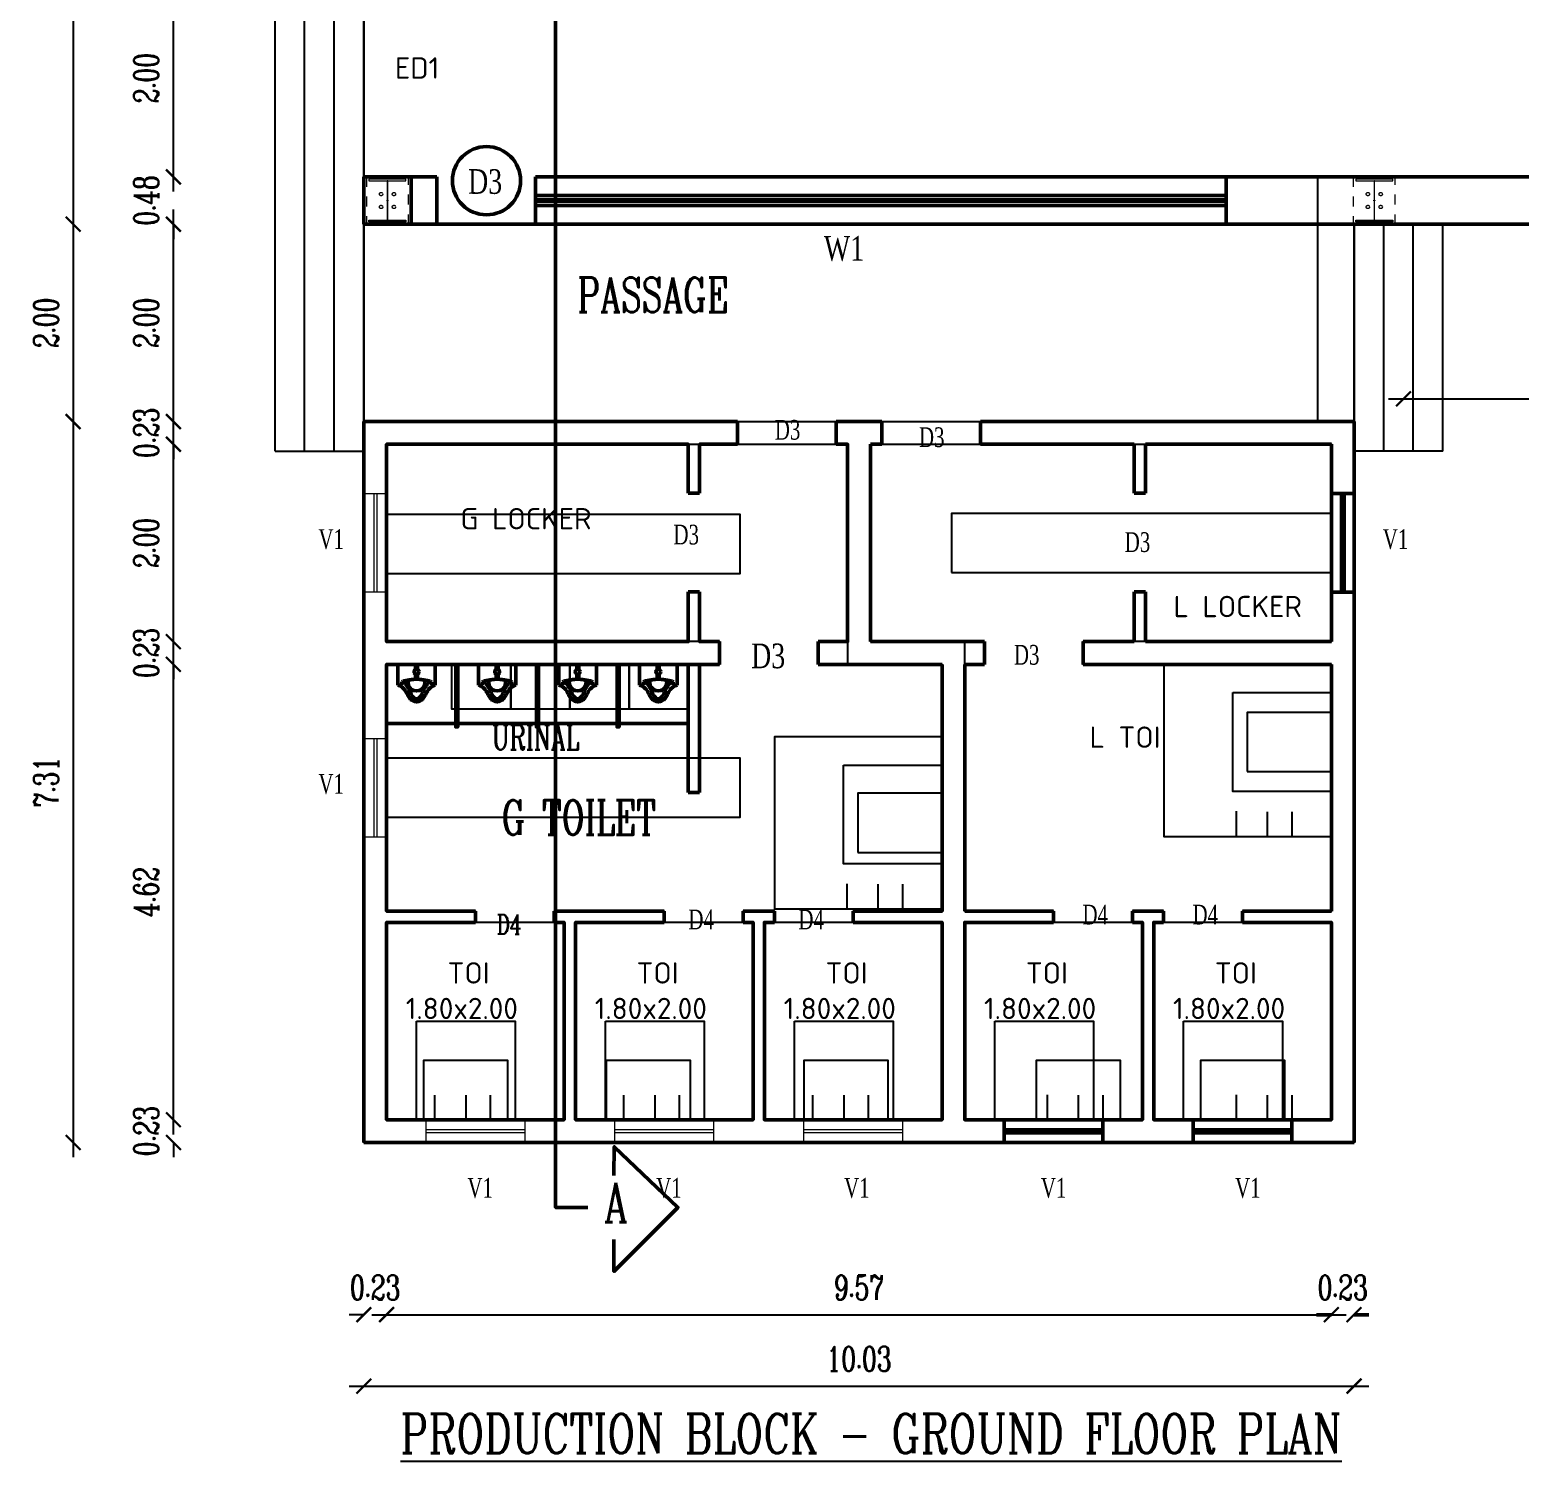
# Model space of a CAD drawing. Header units: metres. Extents: x 173383 to 173947, y -96409 to -96195.
# Drawn here: x 173880.55 to 173895.66, y -96409.16 to -96394.65 of the extents above; entities that cross this region are included whole.
import ezdxf

# ---------------------------------------------------------------- set-up
doc = ezdxf.new("R2010")
doc.units = ezdxf.units.M
doc.header["$LTSCALE"] = 3
doc.header["$MEASUREMENT"] = 0
doc.linetypes.add('ACAD_ISO10W100', pattern=[18, 12, -3, 0, -3])
doc.linetypes.add('HIDDEN', pattern=[0.375, 0.25, -0.125])
doc.layers.get('0').update_dxf_attribs({"linetype": 'CONTINUOUS', "lineweight": 50})
doc.layers.get('Defpoints').update_dxf_attribs({"linetype": 'CONTINUOUS'})
for name, color, linetype in [('2', 57, 'CONTINUOUS'), ('BLK_1_FLR_0_BLT_UP_AREA', 48, 'CONTINUOUS'), ('BLK_1_FLR_0_CARPET_AREA', 10, 'CONTINUOUS'), ('BLK_1_FLR_0_URINAL', 235, 'CONTINUOUS'), ('BLK_1_FLR_0_WATER_CLOSET', 1, 'CONTINUOUS'), ('BLK_n_FLR_i_WC_BATH', 1, 'CONTINUOUS'), ('TOILET_VENTILATION', 6, 'CONTINUOUS')]:
    doc.layers.add(name, color=color, linetype=linetype)
for name, color, linetype, lineweight in [('AU_SECTION LINES', 244, 'ACAD_ISO10W100', 25), ('BLK_1_FLR_0_WASH', 60, 'CONTINUOUS', 0), ('Cvl_Column', 7, 'CONTINUOUS', 30)]:
    doc.layers.add(name, color=color, linetype=linetype, lineweight=lineweight)
doc.styles.add('ROOMNA', font='isocpeur.ttf')
doc.styles.get("Standard").update_dxf_attribs({"font": 'romanc.shx', "width": 0.75, "height": 0.8})
doc.styles.add('style1', font='romanc.shx', dxfattribs={"width": 0.7, "height": 0.25})
doc.styles.add('styler', font='romanc.shx', dxfattribs={"width": 0.7, "height": 0.25})
doc.dimstyles.new('1', dxfattribs={"dimtxt": 0.25, "dimasz": 0.15, "dimexe": 0.15, "dimexo": 0.15, "dimgap": 0.15, "dimtad": 1, "dimzin": 3, "dimdsep": 46, "dimtxsty": 'style1', "dimblk": 'ARCHTICK', "dimcen": 0, "dimdle": 0.15, "dimse1": 1, "dimse2": 1, "dimclrd": 8, "dimclre": 13, "dimclrt": 7, "dimadec": 0, "dimazin": 0, "dimtfac": 0.65, "dimtix": 1, "dimtofl": 0, "dimtmove": 0, "dimatfit": 3, "dimfxl": 0, "dimtolj": 1, "dimtzin": 0, "dimlwd": -1, "dimlwe": -1, "dimarcsym": 0})

# ---------------------------------------------------------------- blocks, each defined once
blk = doc.blocks.new('urinal-flat-2-flat-1')
for p, q in [((0, 200), (100, 200)), ((0, 105), (0, 200)), ((100, 200), (210, 200)), ((195, 160), (180, 160)), ((210, 160), (195, 160)), ((210, 200), (210, 180)), ((210, 180), (210, 160)), ((0, 10), (0, 105)), ((0, 10), (0, -85)), ((0, -85), (0, -180)), ((195, -140), (180, -140)), ((210, -140), (195, -140)), ((210, -160), (210, -140)), ((0, -180), (100, -180)), ((100, -180), (210, -180)), ((210, -180), (210, -160))]:
    blk.add_line(p, q)
at = {"color": 9, "ltscale": 300}
for p, q in [((10, 30), (0, 30)), ((0, 20), (55, 20)), ((0, 0), (55, 0)), ((10, -10), (10, 30)), ((95, 20), (140, 20)), ((95, 0), (140, 0)), ((140, 30), (145, 30)), ((140, -10), (140, 30)), ((145, 30), (145, -10)), ((0, -10), (10, -10)), ((145, -10), (140, -10))]:
    blk.add_line(p, q, dxfattribs=at)
at = {"ltscale": 300}
for points in [[(210, 200, -0.022168), (216, 184, -0.035928), (220, 175, -0.015962), (233, 153, -0.038464), (240, 145, -0.046411), (255, 131, -0.031715), (280, 115, -0.0259), (300, 105, 0.02468), (320, 95, 0.027117), (341, 82, 0.036964), (355, 70, 0.071022), (363, 60, 0.031957), (375, 35, 0.04853), (378, 25, 0.031099), (380, 10)], [(210, -180, 0.022168), (216, -164, 0.035928), (220, -155, 0.015962), (233, -133, 0.038464), (240, -125, 0.046411), (255, -111, 0.031715), (280, -95, 0.0259), (300, -85, -0.02468), (320, -75, -0.027117), (341, -62, -0.036964), (355, -50, -0.071022), (363, -40, -0.031957), (375, -15, -0.04853), (378, -5, -0.031099), (380, 10)]]:
    blk.add_lwpolyline(points, format="xyb", dxfattribs=at)
at = {"color": 9, "ltscale": 300}
for points in [[(170, 150, -0.028114), (192, 126, -0.053656), (205, 115, -0.00764), (242, 92, -0.021456), (255, 85, -0.020394), (280, 74, 0.025325), (300, 65, 0.016526), (311, 59, 0.011962), (325, 50, 0.049323), (334, 43, 0.033116), (345, 30, 0.102356), (348, 23, 0.056761), (350, 10)], [(170, -130, 0.028114), (192, -106, 0.053656), (205, -95, 0.00764), (242, -72, 0.021456), (255, -65, 0.020394), (280, -54, -0.025325), (300, -45, -0.016526), (311, -39, -0.011962), (325, -30, -0.049323), (334, -23, -0.033116), (345, -10, -0.102356), (348, -3, -0.056761), (350, 10)]]:
    blk.add_lwpolyline(points, format="xyb", dxfattribs=at)
blk.add_circle((75, 10), 25, dxfattribs=at)
for centre, radius, start, end in [((150, 170), 28.3, 315, 335.3815), ((176, 164), 6.05, 270, 315), ((-815, 98), 969, 354.8056, 356.6834), ((-815, -78), 969, 3.3166, 5.1944), ((-373, 113), 530, 352.267, 354.8056), ((-1699, 392), 1883, 349.992, 352.267), ((125, 158), 45.9, 335.3815, 349.992), ((-373, -93), 530, 5.1944, 7.733), ((-1699, -372), 1883, 7.733, 10.008), ((125, -138), 45.9, 10.008, 24.6185), ((150, -150), 28.3, 24.6185, 45), ((176, -144), 6.05, 45, 90)]:
    blk.add_arc(centre, radius, start, end)
blk.add_arc((185, 10), 85, 251.9686, 108.0314, dxfattribs=at)
blk = doc.blocks.new('urinal-flat-1-flat-1')
for p, q in [((0, 200), (100, 200)), ((0, 105), (0, 200)), ((100, 200), (210, 200)), ((195, 160), (180, 160)), ((210, 160), (195, 160)), ((210, 200), (210, 180)), ((210, 180), (210, 160)), ((0, 10), (0, 105)), ((0, 10), (0, -85)), ((0, -85), (0, -180)), ((195, -140), (180, -140)), ((210, -140), (195, -140)), ((210, -160), (210, -140)), ((0, -180), (100, -180)), ((100, -180), (210, -180)), ((210, -180), (210, -160))]:
    blk.add_line(p, q)
at = {"color": 9, "ltscale": 300}
for p, q in [((10, 30), (0, 30)), ((0, 20), (55, 20)), ((0, 0), (55, 0)), ((10, -10), (10, 30)), ((95, 20), (140, 20)), ((95, 0), (140, 0)), ((140, 30), (145, 30)), ((140, -10), (140, 30)), ((145, 30), (145, -10)), ((0, -10), (10, -10)), ((145, -10), (140, -10))]:
    blk.add_line(p, q, dxfattribs=at)
at = {"ltscale": 300}
for points in [[(210, 200, -0.022168), (216, 184, -0.035928), (220, 175, -0.015962), (233, 153, -0.038464), (240, 145, -0.046411), (255, 131, -0.031715), (280, 115, -0.0259), (300, 105, 0.02468), (320, 95, 0.027117), (341, 82, 0.036964), (355, 70, 0.071022), (363, 60, 0.031957), (375, 35, 0.04853), (378, 25, 0.031099), (380, 10)], [(210, -180, 0.022168), (216, -164, 0.035928), (220, -155, 0.015962), (233, -133, 0.038464), (240, -125, 0.046411), (255, -111, 0.031715), (280, -95, 0.0259), (300, -85, -0.02468), (320, -75, -0.027117), (341, -62, -0.036964), (355, -50, -0.071022), (363, -40, -0.031957), (375, -15, -0.04853), (378, -5, -0.031099), (380, 10)]]:
    blk.add_lwpolyline(points, format="xyb", dxfattribs=at)
at = {"color": 9, "ltscale": 300}
for points in [[(170, 150, -0.028114), (192, 126, -0.053656), (205, 115, -0.00764), (242, 92, -0.021456), (255, 85, -0.020394), (280, 74, 0.025325), (300, 65, 0.016526), (311, 59, 0.011962), (325, 50, 0.049323), (334, 43, 0.033116), (345, 30, 0.102356), (348, 23, 0.056761), (350, 10)], [(170, -130, 0.028114), (192, -106, 0.053656), (205, -95, 0.00764), (242, -72, 0.021456), (255, -65, 0.020394), (280, -54, -0.025325), (300, -45, -0.016526), (311, -39, -0.011962), (325, -30, -0.049323), (334, -23, -0.033116), (345, -10, -0.102356), (348, -3, -0.056761), (350, 10)]]:
    blk.add_lwpolyline(points, format="xyb", dxfattribs=at)
blk.add_circle((75, 10), 25, dxfattribs=at)
for centre, radius, start, end in [((150, 170), 28.3, 315, 335.3815), ((176, 164), 6.05, 270, 315), ((-815, 98), 969, 354.8056, 356.6834), ((-815, -78), 969, 3.3166, 5.1944), ((-373, 113), 530, 352.267, 354.8056), ((-1699, 392), 1883, 349.992, 352.267), ((125, 158), 45.9, 335.3815, 349.992), ((-373, -93), 530, 5.1944, 7.733), ((-1699, -372), 1883, 7.733, 10.008), ((125, -138), 45.9, 10.008, 24.6185), ((150, -150), 28.3, 24.6185, 45), ((176, -144), 6.05, 45, 90)]:
    blk.add_arc(centre, radius, start, end)
blk.add_arc((185, 10), 85, 251.9686, 108.0314, dxfattribs=at)
blk = doc.blocks.new('A$C259777f8')
at = {"layer": 'Cvl_Column', "color": 2, "linetype": 'HIDDEN', "lineweight": 15, "ltscale": 100}
for p, q in [((-4, 0), (4, 0)), ((0, 4), (0, -4))]:
    blk.add_line(p, q, dxfattribs=at)
blk.add_lwpolyline([(-213, 240), (-213, -240), (212, -240), (212, 240), (-213, 240)], dxfattribs=at)
at = {"layer": 'Cvl_Column', "color": 2, "linetype": 'Continuous', "lineweight": 15, "ltscale": 20}
for points in [[(-188, 216), (-188, 200), (187, 200), (187, 216)], [(-3, 200), (-3, -200), (3, -200), (3, 200)], [(-188, -216), (-188, -200), (187, -200), (187, -216)]]:
    blk.add_lwpolyline(points, close=True, dxfattribs=at)
at = {"layer": 'Cvl_Column', "color": 2, "linetype": 'HIDDEN', "lineweight": 15, "ltscale": 100}
for centre, radius in [((-65, 65), 17), ((0, 0), 4), ((65, 65), 17), ((-65, -65), 17), ((65, -65), 17)]:
    blk.add_circle(centre, radius, dxfattribs=at)
blk = doc.blocks.new('_ArchTick')
at = {"color": 0, "const_width": 0.15}
blk.add_lwpolyline([(-0.5, -0.5), (0.5, 0.5)], dxfattribs=at)
blk = doc.blocks.new('*D93')
at = {"layer": '2', "color": 8, "ltscale": 5}
for p, q in [((173882.009, -96405.697), (173882.009, -96405.547)), ((173882.009, -96405.927), (173882.009, -96406.077))]:
    blk.add_line(p, q, dxfattribs=at)
at = {"layer": 'Defpoints', "color": 0, "ltscale": 5}
for p in [(173882.009, -96405.697), (173884.229, -96405.697), (173883.999, -96405.927)]:
    blk.add_point(p, dxfattribs=at)
at = {"layer": '2', "color": 8, "ltscale": 5, "xscale": 0.15, "yscale": 0.15, "zscale": 0.15}
for p, rotation in [((173882.009, -96405.697), 270), ((173882.009, -96405.927), 90)]:
    blk.add_blockref('_ArchTick', p, dxfattribs=dict(at, rotation=rotation))
at = {"layer": '2', "color": 7, "ltscale": 5, "insert": (173881.734, -96405.812), "char_height": 0.25, "attachment_point": 5, "rotation": 90, "style": 'style1'}
blk.add_mtext('\\A1;0.23', dxfattribs=at)
blk = doc.blocks.new('*D94')
at = {"layer": '2', "color": 8, "ltscale": 5}
blk.add_line((173882.009, -96405.847), (173882.009, -96400.932), dxfattribs=at)
at = {"layer": 'Defpoints', "color": 0, "ltscale": 5}
for p in [(173882.009, -96401.082), (173884.229, -96401.082), (173884.229, -96405.697)]:
    blk.add_point(p, dxfattribs=at)
at = {"layer": '2', "color": 8, "ltscale": 5, "xscale": 0.15, "yscale": 0.15, "zscale": 0.15}
for p, rotation in [((173882.009, -96401.082), 90), ((173882.009, -96405.697), 270)]:
    blk.add_blockref('_ArchTick', p, dxfattribs=dict(at, rotation=rotation))
at = {"layer": '2', "color": 7, "ltscale": 5, "insert": (173881.734, -96403.39), "char_height": 0.25, "attachment_point": 5, "rotation": 90, "style": 'style1'}
blk.add_mtext('\\A1;4.62', dxfattribs=at)
blk = doc.blocks.new('*D95')
at = {"layer": '2', "color": 8, "ltscale": 5}
for p, q in [((173882.009, -96400.852), (173882.009, -96400.702)), ((173882.009, -96401.082), (173882.009, -96401.232))]:
    blk.add_line(p, q, dxfattribs=at)
at = {"layer": 'Defpoints', "color": 0, "ltscale": 5}
for p in [(173882.009, -96400.852), (173884.229, -96400.852), (173884.229, -96401.082)]:
    blk.add_point(p, dxfattribs=at)
at = {"layer": '2', "color": 8, "ltscale": 5, "xscale": 0.15, "yscale": 0.15, "zscale": 0.15}
for p, rotation in [((173882.009, -96400.852), 270), ((173882.009, -96401.082), 90)]:
    blk.add_blockref('_ArchTick', p, dxfattribs=dict(at, rotation=rotation))
at = {"layer": '2', "color": 7, "ltscale": 5, "insert": (173881.734, -96400.967), "char_height": 0.25, "attachment_point": 5, "rotation": 90, "style": 'style1'}
blk.add_mtext('\\A1;0.23', dxfattribs=at)
blk = doc.blocks.new('*D96')
at = {"layer": '2', "color": 8, "ltscale": 5}
blk.add_line((173882.009, -96401.002), (173882.009, -96398.702), dxfattribs=at)
at = {"layer": 'Defpoints', "color": 0, "ltscale": 5}
for p in [(173882.009, -96398.852), (173884.229, -96398.852), (173884.229, -96400.852)]:
    blk.add_point(p, dxfattribs=at)
at = {"layer": '2', "color": 8, "ltscale": 5, "xscale": 0.15, "yscale": 0.15, "zscale": 0.15}
for p, rotation in [((173882.009, -96398.852), 90), ((173882.009, -96400.852), 270)]:
    blk.add_blockref('_ArchTick', p, dxfattribs=dict(at, rotation=rotation))
at = {"layer": '2', "color": 7, "ltscale": 5, "insert": (173881.734, -96399.852), "char_height": 0.25, "attachment_point": 5, "rotation": 90, "style": 'style1'}
blk.add_mtext('\\A1;2.00', dxfattribs=at)
blk = doc.blocks.new('*D97')
at = {"layer": '2', "color": 8, "ltscale": 5}
for p, q in [((173882.009, -96398.622), (173882.009, -96398.472)), ((173882.009, -96398.852), (173882.009, -96399.002))]:
    blk.add_line(p, q, dxfattribs=at)
at = {"layer": 'Defpoints', "color": 0, "ltscale": 5}
for p in [(173882.009, -96398.622), (173884.229, -96398.622), (173884.229, -96398.852)]:
    blk.add_point(p, dxfattribs=at)
at = {"layer": '2', "color": 8, "ltscale": 5, "xscale": 0.15, "yscale": 0.15, "zscale": 0.15}
for p, rotation in [((173882.009, -96398.622), 270), ((173882.009, -96398.852), 90)]:
    blk.add_blockref('_ArchTick', p, dxfattribs=dict(at, rotation=rotation))
at = {"layer": '2', "color": 7, "ltscale": 5, "insert": (173881.734, -96398.737), "char_height": 0.25, "attachment_point": 5, "rotation": 90, "style": 'style1'}
blk.add_mtext('\\A1;0.23', dxfattribs=at)
blk = doc.blocks.new('*D98')
at = {"layer": '2', "color": 8, "ltscale": 5}
blk.add_line((173882.009, -96398.772), (173882.009, -96396.472), dxfattribs=at)
at = {"layer": 'Defpoints', "color": 0, "ltscale": 5}
for p in [(173882.009, -96396.622), (173884.509, -96396.622), (173884.229, -96398.622)]:
    blk.add_point(p, dxfattribs=at)
at = {"layer": '2', "color": 8, "ltscale": 5, "xscale": 0.15, "yscale": 0.15, "zscale": 0.15}
for p, rotation in [((173882.009, -96396.622), 90), ((173882.009, -96398.622), 270)]:
    blk.add_blockref('_ArchTick', p, dxfattribs=dict(at, rotation=rotation))
at = {"layer": '2', "color": 7, "ltscale": 5, "insert": (173881.734, -96397.622), "char_height": 0.25, "attachment_point": 5, "rotation": 90, "style": 'style1'}
blk.add_mtext('\\A1;2.00', dxfattribs=at)
blk = doc.blocks.new('*D99')
at = {"layer": '2', "color": 8, "ltscale": 5}
for p, q in [((173882.009, -96396.142), (173882.009, -96395.992)), ((173882.009, -96396.622), (173882.009, -96396.772))]:
    blk.add_line(p, q, dxfattribs=at)
at = {"layer": 'Defpoints', "color": 0, "ltscale": 5}
for p in [(173882.009, -96396.142), (173884.509, -96396.142), (173884.509, -96396.622)]:
    blk.add_point(p, dxfattribs=at)
at = {"layer": '2', "color": 8, "ltscale": 5, "xscale": 0.15, "yscale": 0.15, "zscale": 0.15}
for p, rotation in [((173882.009, -96396.142), 270), ((173882.009, -96396.622), 90)]:
    blk.add_blockref('_ArchTick', p, dxfattribs=dict(at, rotation=rotation))
at = {"layer": '2', "color": 7, "ltscale": 5, "insert": (173881.734, -96396.382), "char_height": 0.25, "attachment_point": 5, "rotation": 90, "style": 'style1'}
blk.add_mtext('\\A1;0.48', dxfattribs=at)
blk = doc.blocks.new('*D100')
at = {"layer": '2', "color": 8, "ltscale": 5}
blk.add_line((173882.009, -96396.292), (173882.009, -96393.992), dxfattribs=at)
at = {"layer": 'Defpoints', "color": 0, "ltscale": 5}
for p in [(173882.009, -96394.142), (173884.509, -96394.142), (173884.509, -96396.142)]:
    blk.add_point(p, dxfattribs=at)
at = {"layer": '2', "color": 8, "ltscale": 5, "xscale": 0.15, "yscale": 0.15, "zscale": 0.15}
for p, rotation in [((173882.009, -96394.142), 90), ((173882.009, -96396.142), 270)]:
    blk.add_blockref('_ArchTick', p, dxfattribs=dict(at, rotation=rotation))
at = {"layer": '2', "color": 7, "ltscale": 5, "insert": (173881.734, -96395.142), "char_height": 0.25, "attachment_point": 5, "rotation": 90, "style": 'style1'}
blk.add_mtext('\\A1;2.00', dxfattribs=at)
blk = doc.blocks.new('*D104')
at = {"layer": '2', "color": 8, "ltscale": 5}
blk.add_line((173880.993, -96383.312), (173880.993, -96396.772), dxfattribs=at)
at = {"layer": 'Defpoints', "color": 0, "ltscale": 5}
for p in [(173883.939, -96383.462), (173880.993, -96396.622), (173884.492, -96396.622)]:
    blk.add_point(p, dxfattribs=at)
at = {"layer": '2', "color": 8, "ltscale": 5, "xscale": 0.15, "yscale": 0.15, "zscale": 0.15}
for p, rotation in [((173880.993, -96383.462), 90), ((173880.993, -96396.622), 270)]:
    blk.add_blockref('_ArchTick', p, dxfattribs=dict(at, rotation=rotation))
at = {"layer": '2', "color": 7, "ltscale": 5, "insert": (173880.718, -96390.042), "char_height": 0.25, "attachment_point": 5, "rotation": 90, "style": 'style1'}
blk.add_mtext('\\A1;13.16', dxfattribs=at)
blk = doc.blocks.new('*D105')
at = {"layer": '2', "color": 8, "ltscale": 5}
blk.add_line((173880.993, -96396.472), (173880.993, -96398.772), dxfattribs=at)
at = {"layer": 'Defpoints', "color": 0, "ltscale": 5}
for p in [(173884.492, -96396.622), (173880.993, -96398.622), (173883.999, -96398.622)]:
    blk.add_point(p, dxfattribs=at)
at = {"layer": '2', "color": 8, "ltscale": 5, "xscale": 0.15, "yscale": 0.15, "zscale": 0.15}
for p, rotation in [((173880.993, -96396.622), 90), ((173880.993, -96398.622), 270)]:
    blk.add_blockref('_ArchTick', p, dxfattribs=dict(at, rotation=rotation))
at = {"layer": '2', "color": 7, "ltscale": 5, "insert": (173880.718, -96397.622), "char_height": 0.25, "attachment_point": 5, "rotation": 90, "style": 'style1'}
blk.add_mtext('\\A1;2.00', dxfattribs=at)
blk = doc.blocks.new('*D106')
at = {"layer": '2', "color": 8, "ltscale": 5}
blk.add_line((173880.993, -96398.472), (173880.993, -96406.077), dxfattribs=at)
at = {"layer": 'Defpoints', "color": 0, "ltscale": 5}
for p in [(173883.999, -96398.622), (173880.993, -96405.927), (173883.999, -96405.927)]:
    blk.add_point(p, dxfattribs=at)
at = {"layer": '2', "color": 8, "ltscale": 5, "xscale": 0.15, "yscale": 0.15, "zscale": 0.15}
for p, rotation in [((173880.993, -96398.622), 90), ((173880.993, -96405.927), 270)]:
    blk.add_blockref('_ArchTick', p, dxfattribs=dict(at, rotation=rotation))
at = {"layer": '2', "color": 7, "ltscale": 5, "insert": (173880.718, -96402.275), "char_height": 0.25, "attachment_point": 5, "rotation": 90, "style": 'style1'}
blk.add_mtext('\\A1;7.31', dxfattribs=at)
blk = doc.blocks.new('*D107')
at = {"layer": '2', "color": 8, "ltscale": 5}
for p, q in [((173883.939, -96407.672), (173883.789, -96407.672)), ((173884.169, -96407.672), (173884.319, -96407.672))]:
    blk.add_line(p, q, dxfattribs=at)
at = {"layer": 'Defpoints', "color": 0, "ltscale": 5}
for p in [(173884.169, -96405.697), (173883.939, -96405.927), (173884.169, -96407.672)]:
    blk.add_point(p, dxfattribs=at)
at = {"layer": '2', "color": 8, "ltscale": 5, "xscale": 0.15, "yscale": 0.15, "zscale": 0.15}
blk.add_blockref('_ArchTick', (173883.939, -96407.672), dxfattribs=at)
at = {"layer": '2', "color": 8, "ltscale": 5, "xscale": 0.15, "yscale": 0.15, "zscale": 0.15, "rotation": 180}
blk.add_blockref('_ArchTick', (173884.169, -96407.672), dxfattribs=at)
at = {"layer": '2', "color": 7, "ltscale": 5, "insert": (173884.054, -96407.397), "char_height": 0.25, "attachment_point": 5, "style": 'style1'}
blk.add_mtext('\\A1;0.23', dxfattribs=at)
blk = doc.blocks.new('*D108')
at = {"layer": '2', "color": 8, "ltscale": 5}
blk.add_line((173884.019, -96407.672), (173893.894, -96407.672), dxfattribs=at)
at = {"layer": 'Defpoints', "color": 0, "ltscale": 5}
for p in [(173884.169, -96405.697), (173893.744, -96405.697), (173893.744, -96407.672)]:
    blk.add_point(p, dxfattribs=at)
at = {"layer": '2', "color": 8, "ltscale": 5, "xscale": 0.15, "yscale": 0.15, "zscale": 0.15, "rotation": 180}
blk.add_blockref('_ArchTick', (173884.169, -96407.672), dxfattribs=at)
at = {"layer": '2', "color": 8, "ltscale": 5, "xscale": 0.15, "yscale": 0.15, "zscale": 0.15}
blk.add_blockref('_ArchTick', (173893.744, -96407.672), dxfattribs=at)
at = {"layer": '2', "color": 7, "ltscale": 5, "insert": (173888.957, -96407.397), "char_height": 0.25, "attachment_point": 5, "style": 'style1'}
blk.add_mtext('\\A1;9.57', dxfattribs=at)
blk = doc.blocks.new('*D109')
at = {"color": 8, "ltscale": 400}
for p, q in [((173893.744, -96407.672), (173893.594, -96407.672)), ((173893.974, -96407.672), (173894.124, -96407.672))]:
    blk.add_line(p, q, dxfattribs=at)
at = {"layer": 'Defpoints', "color": 0, "ltscale": 400}
for p in [(173893.744, -96405.697), (173893.974, -96405.927), (173893.974, -96407.672)]:
    blk.add_point(p, dxfattribs=at)
at = {"color": 8, "ltscale": 400, "xscale": 0.15, "yscale": 0.15, "zscale": 0.15}
blk.add_blockref('_ArchTick', (173893.744, -96407.672), dxfattribs=at)
at = {"color": 8, "ltscale": 400, "xscale": 0.15, "yscale": 0.15, "zscale": 0.15, "rotation": 180}
blk.add_blockref('_ArchTick', (173893.974, -96407.672), dxfattribs=at)
at = {"color": 7, "ltscale": 400, "insert": (173893.859, -96407.397), "char_height": 0.25, "attachment_point": 5, "style": 'style1'}
blk.add_mtext('\\A1;0.23', dxfattribs=at)
blk = doc.blocks.new('*D52')
at = {"layer": '2', "color": 8, "ltscale": 5}
blk.add_line((173883.789, -96408.396), (173894.124, -96408.396), dxfattribs=at)
at = {"layer": 'Defpoints', "color": 0, "ltscale": 5}
for p in [(173883.939, -96405.927), (173893.974, -96405.927), (173893.974, -96408.396)]:
    blk.add_point(p, dxfattribs=at)
at = {"layer": '2', "color": 8, "ltscale": 5, "xscale": 0.15, "yscale": 0.15, "zscale": 0.15, "rotation": 180}
blk.add_blockref('_ArchTick', (173883.939, -96408.396), dxfattribs=at)
at = {"layer": '2', "color": 8, "ltscale": 5, "xscale": 0.15, "yscale": 0.15, "zscale": 0.15}
blk.add_blockref('_ArchTick', (173893.974, -96408.396), dxfattribs=at)
at = {"layer": '2', "color": 7, "ltscale": 5, "insert": (173888.957, -96408.121), "char_height": 0.25, "attachment_point": 5, "style": 'style1'}
blk.add_mtext('\\A1;10.03', dxfattribs=at)
blk = doc.blocks.new('*D138')
at = {"layer": '2', "color": 8, "ltscale": 5}
blk.add_line((173894.324, -96398.392), (173916.849, -96398.392), dxfattribs=at)
at = {"layer": 'Defpoints', "color": 0, "ltscale": 5}
for p in [(173916.699, -96396.622), (173916.699, -96398.392), (173894.474, -96402.275)]:
    blk.add_point(p, dxfattribs=at)
at = {"layer": '2', "color": 8, "ltscale": 5, "xscale": 0.15, "yscale": 0.15, "zscale": 0.15, "rotation": 180}
blk.add_blockref('_ArchTick', (173894.474, -96398.392), dxfattribs=at)
at = {"layer": '2', "color": 8, "ltscale": 5, "xscale": 0.15, "yscale": 0.15, "zscale": 0.15}
blk.add_blockref('_ArchTick', (173916.699, -96398.392), dxfattribs=at)
at = {"layer": '2', "color": 7, "ltscale": 5, "insert": (173905.587, -96398.117), "char_height": 0.25, "attachment_point": 5, "style": 'style1'}
blk.add_mtext('\\A1;22.23', dxfattribs=at)

msp = doc.modelspace()

# ---------------------------------------------------------------- linework, layer by layer
at = {"color": 4, "ltscale": 400}
for p, q in [((173883.939, -96396.142), (173883.939, -96396.622)), ((173884.679, -96396.142), (173883.939, -96396.142)), ((173884.419, -96396.622), (173884.419, -96396.142)), ((173884.679, -96396.142), (173884.679, -96396.622)), ((173885.679, -96396.142), (173885.679, -96396.622)), ((173916.219, -96396.142), (173885.679, -96396.142)), ((173892.679, -96396.142), (173892.679, -96396.622)), ((173883.939, -96396.622), (173884.419, -96396.622)), ((173884.419, -96396.622), (173884.679, -96396.622)), ((173885.679, -96396.622), (173916.699, -96396.622))]:
    msp.add_line(p, q, dxfattribs=at)
for p, q in [((173885.679, -96396.142), (173892.679, -96396.142)), ((173885.679, -96396.331), (173892.679, -96396.331)), ((173885.679, -96396.376), (173892.679, -96396.376)), ((173885.679, -96396.388), (173892.679, -96396.388)), ((173885.679, -96396.433), (173892.679, -96396.433)), ((173885.679, -96396.622), (173892.679, -96396.622)), ((173887.227, -96401.082), (173887.227, -96402.382)), ((173887.342, -96401.082), (173887.342, -96402.382)), ((173884.169, -96401.682), (173887.227, -96401.682)), ((173887.227, -96402.382), (173887.342, -96402.382)), ((173885.869, -96403.697), (173885.969, -96403.697)), ((173887.784, -96403.697), (173887.884, -96403.697)), ((173887.999, -96403.697), (173887.999, -96405.697))]:
    msp.add_line(p, q)
at = {"ltscale": 400}
for p, q in [((173883.999, -96396.622), (173894.034, -96396.622)), ((173883.939, -96398.622), (173883.939, -96405.927)), ((173883.939, -96398.622), (173887.727, -96398.622)), ((173883.939, -96405.927), (173883.939, -96398.622)), ((173887.727, -96398.622), (173887.727, -96398.852)), ((173888.727, -96398.622), (173889.187, -96398.622)), ((173888.727, -96398.622), (173888.727, -96398.852)), ((173888.727, -96398.622), (173889.187, -96398.622)), ((173889.187, -96398.622), (173889.187, -96398.852)), ((173889.187, -96398.622), (173889.187, -96398.852)), ((173890.187, -96398.622), (173890.187, -96398.852)), ((173890.187, -96398.852), (173890.187, -96398.622)), ((173890.187, -96398.622), (173893.974, -96398.622)), ((173893.974, -96398.622), (173893.974, -96405.927)), ((173889.072, -96398.852), (173889.187, -96398.852)), ((173889.072, -96398.852), (173889.072, -96400.852)), ((173889.187, -96398.852), (173889.072, -96398.852)), ((173891.744, -96398.852), (173890.187, -96398.852)), ((173891.744, -96399.348), (173891.744, -96398.852)), ((173893.744, -96398.852), (173891.859, -96398.852)), ((173891.859, -96398.852), (173891.859, -96399.348)), ((173893.744, -96400.852), (173893.744, -96398.852)), ((173887.227, -96399.348), (173887.342, -96399.348)), ((173891.744, -96399.348), (173891.859, -96399.348)), ((173891.859, -96399.348), (173891.744, -96399.348)), ((173893.845, -96399.352), (173893.845, -96400.352)), ((173893.875, -96399.352), (173893.875, -96400.352)), ((173887.227, -96400.348), (173887.342, -96400.348)), ((173891.744, -96400.348), (173891.859, -96400.348)), ((173891.744, -96400.852), (173891.744, -96400.348)), ((173891.744, -96400.348), (173891.859, -96400.348)), ((173891.859, -96400.348), (173891.859, -96400.852)), ((173887.542, -96400.852), (173887.542, -96401.082)), ((173888.542, -96400.852), (173888.542, -96401.082)), ((173889.072, -96400.852), (173890.229, -96400.852)), ((173890.229, -96400.852), (173890.229, -96401.082)), ((173890.229, -96400.852), (173890.229, -96401.082)), ((173891.229, -96400.852), (173891.229, -96401.082)), ((173891.229, -96401.082), (173891.229, -96400.852)), ((173891.229, -96400.852), (173891.744, -96400.852)), ((173891.859, -96400.852), (173893.744, -96400.852)), ((173884.169, -96401.082), (173884.169, -96403.582)), ((173884.169, -96401.082), (173887.227, -96401.082)), ((173887.342, -96401.082), (173887.542, -96401.082)), ((173889.799, -96401.082), (173889.799, -96403.582)), ((173890.229, -96401.082), (173890.029, -96401.082)), ((173890.029, -96401.082), (173890.029, -96403.582)), ((173893.744, -96401.082), (173891.229, -96401.082)), ((173893.744, -96403.582), (173893.744, -96401.082)), ((173884.169, -96403.582), (173885.069, -96403.582)), ((173885.069, -96403.582), (173885.069, -96403.697)), ((173885.869, -96403.582), (173885.869, -96403.697)), ((173885.869, -96403.582), (173886.984, -96403.582)), ((173886.984, -96403.582), (173886.984, -96403.697)), ((173887.784, -96403.582), (173887.784, -96403.697)), ((173887.784, -96403.582), (173888.099, -96403.582)), ((173888.099, -96403.582), (173888.099, -96403.697)), ((173888.899, -96403.582), (173888.899, -96403.697)), ((173890.029, -96403.582), (173890.929, -96403.582)), ((173890.929, -96403.582), (173890.929, -96403.697)), ((173890.929, -96403.582), (173890.929, -96403.697)), ((173891.729, -96403.582), (173892.044, -96403.582)), ((173891.729, -96403.582), (173891.729, -96403.697)), ((173891.729, -96403.697), (173891.729, -96403.582)), ((173892.044, -96403.582), (173892.044, -96403.697)), ((173892.044, -96403.582), (173892.044, -96403.697)), ((173892.844, -96403.582), (173892.844, -96403.697)), ((173892.844, -96403.697), (173892.844, -96403.582)), ((173892.844, -96403.582), (173893.744, -96403.582)), ((173891.729, -96403.697), (173891.829, -96403.697)), ((173891.829, -96403.697), (173891.729, -96403.697)), ((173891.944, -96403.697), (173892.044, -96403.697)), ((173892.044, -96403.697), (173891.944, -96403.697)), ((173893.744, -96403.697), (173892.844, -96403.697)), ((173893.744, -96405.697), (173893.744, -96403.697)), ((173890.029, -96405.697), (173891.829, -96405.697)), ((173891.944, -96405.697), (173893.744, -96405.697)), ((173891.429, -96405.798), (173890.429, -96405.798)), ((173891.429, -96405.828), (173890.429, -96405.828)), ((173893.344, -96405.798), (173892.344, -96405.798)), ((173893.344, -96405.828), (173892.344, -96405.828)), ((173883.939, -96405.927), (173893.974, -96405.927))]:
    msp.add_line(p, q, dxfattribs=at)
at = {"lineweight": 0, "ltscale": 125}
for p, q in [((173884.04, -96399.352), (173884.04, -96400.352)), ((173884.07, -96399.352), (173884.07, -96400.352)), ((173884.04, -96401.832), (173884.04, -96402.832)), ((173884.07, -96401.832), (173884.07, -96402.832)), ((173885.569, -96405.798), (173884.569, -96405.798)), ((173885.569, -96405.828), (173884.569, -96405.828)), ((173887.484, -96405.798), (173886.484, -96405.798)), ((173887.484, -96405.828), (173886.484, -96405.828)), ((173889.399, -96405.798), (173888.399, -96405.798)), ((173889.399, -96405.828), (173888.399, -96405.828))]:
    msp.add_line(p, q, dxfattribs=at)
at = {"color": 1, "ltscale": 100}
msp.add_lwpolyline([(173886.21, -96382.806), (173885.882, -96382.806), (173885.882, -96406.586), (173886.21, -96406.586)], dxfattribs=at)
for points in [[(173887.227, -96400.348), (173887.227, -96400.852), (173884.169, -96400.852), (173884.169, -96398.852), (173887.227, -96398.852), (173887.227, -96399.348)], [(173887.342, -96399.348), (173887.342, -96398.852), (173887.727, -96398.852)], [(173888.727, -96398.852), (173888.842, -96398.852), (173888.842, -96400.852), (173888.542, -96400.852)], [(173887.542, -96400.852), (173887.342, -96400.852), (173887.342, -96400.348)], [(173885.069, -96403.697), (173884.169, -96403.697), (173884.169, -96405.697), (173885.969, -96405.697), (173885.969, -96403.697), (173885.869, -96403.697)], [(173887.784, -96403.697), (173887.884, -96403.697), (173887.884, -96405.697), (173886.084, -96405.697), (173886.084, -96403.697), (173886.984, -96403.697)], [(173888.899, -96403.697), (173889.799, -96403.697), (173889.799, -96405.697), (173887.999, -96405.697), (173887.999, -96403.697), (173888.099, -96403.697)]]:
    msp.add_lwpolyline(points)
at = {"lineweight": 0, "ltscale": 125}
for points in [[(173883.939, -96400.352), (173883.939, -96399.352), (173884.169, -96399.352), (173884.169, -96400.352)], [(173883.939, -96402.832), (173883.939, -96401.832), (173884.169, -96401.832), (173884.169, -96402.832)], [(173884.569, -96405.697), (173885.569, -96405.697), (173885.569, -96405.927), (173884.569, -96405.927)], [(173886.484, -96405.697), (173887.484, -96405.697), (173887.484, -96405.927), (173886.484, -96405.927)], [(173888.399, -96405.697), (173889.399, -96405.697), (173889.399, -96405.927), (173888.399, -96405.927)]]:
    msp.add_lwpolyline(points, close=True, dxfattribs=at)
at = {"ltscale": 400}
for points in [[(173893.744, -96400.352), (173893.744, -96399.352), (173893.974, -96399.352), (173893.974, -96400.352)], [(173890.429, -96405.697), (173891.429, -96405.697), (173891.429, -96405.927), (173890.429, -96405.927)], [(173892.344, -96405.697), (173893.344, -96405.697), (173893.344, -96405.927), (173892.344, -96405.927)]]:
    msp.add_lwpolyline(points, close=True, dxfattribs=at)
for points in [[(173885.069, -96403.582), (173884.169, -96403.582), (173884.169, -96401.082), (173887.542, -96401.082)], [(173888.542, -96401.082), (173889.799, -96401.082)], [(173889.799, -96401.082), (173889.799, -96403.582), (173888.899, -96403.582)], [(173886.984, -96403.582), (173885.869, -96403.582)], [(173888.099, -96403.582), (173887.784, -96403.582)], [(173891.729, -96403.697), (173891.829, -96403.697), (173891.829, -96405.697), (173890.029, -96405.697), (173890.029, -96403.697), (173890.929, -96403.697)], [(173892.844, -96403.697), (173893.744, -96403.697), (173893.744, -96405.697), (173891.944, -96405.697), (173891.944, -96403.697), (173892.044, -96403.697)]]:
    msp.add_lwpolyline(points, dxfattribs=at)
at = {"ltscale": 3}
for points in [[(173884.871, -96401.083), (173884.871, -96401.716), (173884.891, -96401.716), (173884.891, -96401.082)], [(173885.688, -96401.083), (173885.688, -96401.716), (173885.708, -96401.716), (173885.708, -96401.082)], [(173886.505, -96401.083), (173886.505, -96401.716), (173886.525, -96401.716), (173886.525, -96401.082)]]:
    msp.add_lwpolyline(points, dxfattribs=at)
at = {"color": 1, "ltscale": 100}
msp.add_lwpolyline([(173886.474, -96406.91), (173886.474, -96407.234), (173887.122, -96406.586), (173886.477, -96405.97), (173886.474, -96406.262, -76506.349461), (173886.474, -96406.262)], format="xyb", dxfattribs=at)
msp.add_circle((173885.182, -96396.181), 0.346)
at = {"layer": '2', "ltscale": 5}
for p, q in [((173883.039, -96398.922), (173883.039, -96393.842)), ((173883.339, -96398.922), (173883.339, -96393.842)), ((173883.639, -96398.922), (173883.639, -96393.842)), ((173883.939, -96398.922), (173883.939, -96394.142)), ((173893.974, -96398.922), (173893.974, -96396.622)), ((173894.274, -96398.922), (173894.274, -96396.622)), ((173894.574, -96398.922), (173894.574, -96396.622)), ((173894.874, -96398.922), (173894.874, -96396.622)), ((173883.039, -96398.922), (173883.939, -96398.922)), ((173894.874, -96398.922), (173893.974, -96398.922))]:
    msp.add_line(p, q, dxfattribs=at)
at = {"layer": 'BLK_1_FLR_0_BLT_UP_AREA', "color": 48}
msp.add_lwpolyline([(173883.939, -96383.462), (173901.819, -96383.462), (173901.819, -96381.52), (173910.219, -96381.52), (173910.219, -96383.462), (173916.699, -96383.462), (173916.699, -96396.622), (173893.974, -96396.622), (173893.974, -96405.927), (173883.939, -96405.927)], close=True, dxfattribs=at)
at = {"layer": 'BLK_1_FLR_0_CARPET_AREA', "color": 14}
msp.add_lwpolyline([(173883.939, -96394.142), (173883.939, -96396.142), (173883.939, -96398.622), (173893.605, -96398.622), (173893.605, -96396.142), (173916.219, -96396.142)], dxfattribs=at)
for points in [[(173884.169, -96398.852), (173888.842, -96398.852), (173888.842, -96401.082), (173889.799, -96401.082), (173889.799, -96403.582), (173888.899, -96403.582), (173888.899, -96403.697), (173889.799, -96403.697), (173889.799, -96405.697), (173887.999, -96405.697), (173887.999, -96403.697), (173888.099, -96403.697), (173888.099, -96403.582), (173887.784, -96403.582), (173887.784, -96403.697), (173887.884, -96403.697), (173887.884, -96405.697), (173886.084, -96405.697), (173886.084, -96403.697), (173886.984, -96403.697), (173886.984, -96403.582), (173885.869, -96403.582), (173885.869, -96403.697), (173885.969, -96403.697), (173885.969, -96405.697), (173884.169, -96405.697), (173884.169, -96403.697), (173885.069, -96403.697), (173885.069, -96403.582), (173884.169, -96403.582), (173884.169, -96401.082), (173887.542, -96401.082), (173887.542, -96400.852), (173884.169, -96400.852)], [(173889.072, -96398.852), (173893.744, -96398.852), (173893.744, -96400.852), (173891.229, -96400.852), (173891.229, -96401.082), (173893.744, -96401.082), (173893.744, -96403.582), (173892.844, -96403.582), (173892.844, -96403.697), (173893.744, -96403.697), (173893.744, -96405.697), (173891.944, -96405.697), (173891.944, -96403.697), (173892.044, -96403.697), (173892.044, -96403.582), (173891.729, -96403.582), (173891.729, -96403.697), (173891.829, -96403.697), (173891.829, -96405.697), (173890.029, -96405.697), (173890.029, -96403.697), (173890.929, -96403.697), (173890.929, -96403.582), (173890.029, -96403.582), (173890.029, -96400.852), (173889.072, -96400.852)]]:
    msp.add_lwpolyline(points, close=True, dxfattribs=at)
at = {"layer": 'BLK_1_FLR_0_URINAL', "ltscale": 400}
for points in [[(173885.427, -96401.532), (173885.427, -96401.082), (173884.827, -96401.082), (173884.827, -96401.532)], [(173886.027, -96401.532), (173886.027, -96401.082), (173885.427, -96401.082), (173885.427, -96401.532)], [(173886.627, -96401.532), (173886.627, -96401.082), (173886.027, -96401.082), (173886.027, -96401.532)], [(173887.227, -96401.532), (173887.227, -96401.082), (173886.627, -96401.082), (173886.627, -96401.532)]]:
    msp.add_lwpolyline(points, close=True, dxfattribs=at)
at = {"layer": 'BLK_1_FLR_0_WASH', "color": 60, "lineweight": -2, "ltscale": 5}
for points in [[(173892.778, -96402.571), (173892.778, -96402.82)], [(173888.833, -96403.305), (173888.833, -96403.553)], [(173890.863, -96405.444), (173890.863, -96405.692)], [(173892.778, -96405.444), (173892.778, -96405.692)], [(173884.656, -96405.449), (173884.656, -96405.697)], [(173886.571, -96405.449), (173886.571, -96405.697)], [(173888.486, -96405.449), (173888.486, -96405.697)]]:
    msp.add_lwpolyline(points, dxfattribs=at)
at = {"layer": 'BLK_1_FLR_0_WASH', "color": 56, "lineweight": -2, "ltscale": 5}
for points in [[(173893.094, -96402.576), (173893.094, -96402.825)], [(173889.149, -96403.31), (173889.149, -96403.558)], [(173884.972, -96405.449), (173884.972, -96405.697)], [(173886.887, -96405.449), (173886.887, -96405.697)], [(173888.802, -96405.449), (173888.802, -96405.697)], [(173891.179, -96405.449), (173891.179, -96405.697)], [(173893.094, -96405.449), (173893.094, -96405.697)]]:
    msp.add_lwpolyline(points, dxfattribs=at)
at = {"layer": 'BLK_1_FLR_0_WASH', "color": 55, "lineweight": -2, "ltscale": 5}
for points in [[(173893.342, -96402.576), (173893.342, -96402.825)], [(173889.397, -96403.31), (173889.397, -96403.558)], [(173885.219, -96405.449), (173885.219, -96405.697)], [(173887.134, -96405.449), (173887.134, -96405.697)], [(173889.049, -96405.449), (173889.049, -96405.697)], [(173891.427, -96405.449), (173891.427, -96405.697)], [(173893.342, -96405.449), (173893.342, -96405.697)]]:
    msp.add_lwpolyline(points, dxfattribs=at)
at = {"layer": 'BLK_1_FLR_0_WATER_CLOSET', "color": 6, "ltscale": 5}
for points in [[(173892.744, -96401.369), (173893.744, -96401.369), (173893.744, -96402.369), (173892.744, -96402.369), (173892.744, -96401.369)], [(173888.799, -96402.103), (173889.799, -96402.103), (173889.799, -96403.103), (173888.799, -96403.103), (173888.799, -96402.103)], [(173884.472, -96404.697), (173885.472, -96404.697), (173885.472, -96405.697), (173884.472, -96405.697), (173884.472, -96404.697)], [(173886.387, -96404.697), (173887.387, -96404.697), (173887.387, -96405.697), (173886.387, -96405.697), (173886.387, -96404.697)], [(173888.302, -96404.697), (173889.302, -96404.697), (173889.302, -96405.697), (173888.302, -96405.697), (173888.302, -96404.697)], [(173890.332, -96404.697), (173891.332, -96404.697), (173891.332, -96405.697), (173890.332, -96405.697), (173890.332, -96404.697)], [(173892.247, -96404.697), (173893.247, -96404.697), (173893.247, -96405.697), (173892.247, -96405.697), (173892.247, -96404.697)]]:
    msp.add_lwpolyline(points, dxfattribs=at)
at = {"layer": 'BLK_1_FLR_0_WATER_CLOSET', "color": 2}
for points in [[(173885.969, -96403.697), (173884.169, -96403.697), (173884.169, -96405.697), (173885.969, -96405.697)], [(173887.884, -96403.697), (173886.084, -96403.697), (173886.084, -96405.697), (173887.884, -96405.697)], [(173889.799, -96403.697), (173887.999, -96403.697), (173887.999, -96405.697), (173889.799, -96405.697)]]:
    msp.add_lwpolyline(points, close=True, dxfattribs=at)
at = {"layer": 'BLK_1_FLR_0_WATER_CLOSET', "color": 1}
for points in [[(173891.829, -96403.697), (173890.029, -96403.697), (173890.029, -96405.697), (173891.829, -96405.697)], [(173893.744, -96403.697), (173891.944, -96403.697), (173891.944, -96405.697), (173893.744, -96405.697)]]:
    msp.add_lwpolyline(points, close=True, dxfattribs=at)
at = {"layer": 'BLK_n_FLR_i_WC_BATH', "ltscale": 5}
for points in [[(173893.744, -96401.082), (173892.046, -96401.082), (173892.046, -96402.825), (173893.744, -96402.825)], [(173889.799, -96401.816), (173888.101, -96401.816), (173888.101, -96403.558), (173889.799, -96403.558)]]:
    msp.add_lwpolyline(points, close=True, dxfattribs=at)
at = {"layer": 'TOILET_VENTILATION', "lineweight": -2}
for points in [[(173889.894, -96400.152), (173893.744, -96400.152), (173893.744, -96399.552), (173889.894, -96399.552)], [(173884.169, -96400.163), (173887.754, -96400.163), (173887.754, -96399.563), (173884.169, -96399.563)], [(173892.889, -96402.169), (173893.744, -96402.169), (173893.744, -96401.569), (173892.889, -96401.569)], [(173884.169, -96402.632), (173887.754, -96402.632), (173887.754, -96402.032), (173884.169, -96402.032)], [(173888.944, -96402.987), (173889.799, -96402.987), (173889.799, -96402.387), (173888.944, -96402.387)], [(173884.544, -96405.697), (173885.399, -96405.697), (173885.399, -96405.097), (173884.544, -96405.097)], [(173886.395, -96405.697), (173887.25, -96405.697), (173887.25, -96405.097), (173886.395, -96405.097)], [(173888.399, -96405.697), (173889.254, -96405.697), (173889.254, -96405.097), (173888.399, -96405.097)], [(173890.752, -96405.697), (173891.607, -96405.697), (173891.607, -96405.097), (173890.752, -96405.097)], [(173892.417, -96405.697), (173893.272, -96405.697), (173893.272, -96405.097), (173892.417, -96405.097)]]:
    msp.add_lwpolyline(points, close=True, dxfattribs=at)

# ---------------------------------------------------------------- block references
at = {"linetype": 'Continuous', "lineweight": 13, "xscale": 0.0010000000474975, "yscale": 0.0010000000474975, "zscale": 0.0010000000474975}
msp.add_blockref('A$C259777f8', (173884.179, -96396.382), dxfattribs=at)
at = {"color": 4, "ltscale": 400, "xscale": 0.0010000000474975, "yscale": 0.0010000000474975, "zscale": 0.0010000000474975}
msp.add_blockref('A$C259777f8', (173894.179, -96396.382), dxfattribs=at)
at = {"xscale": 0.0010000000474975, "yscale": 0.0010000000474975, "zscale": 0.0010000000474975, "rotation": 270.0000006832453}
for name, p in [('urinal-flat-1-flat-1', (173884.463, -96401.082)), ('urinal-flat-2-flat-1', (173885.28, -96401.082)), ('urinal-flat-2-flat-1', (173886.096, -96401.082)), ('urinal-flat-2-flat-1', (173886.913, -96401.082))]:
    msp.add_blockref(name, p, dxfattribs=at)

# ---------------------------------------------------------------- texts
at = {"char_height": 0.216, "width": 4.80581, "attachment_point": 8, "style": 'ROOMNA'}
for s, insert in [('ED1', (173884.479, -96395.147)), ('G LOCKER', (173885.582, -96399.714)), (' TOI\\P1.80x2.00', (173886.847, -96404.677)), (' TOI\\P1.80x2.00', (173888.762, -96404.677))]:
    msp.add_mtext(s, dxfattribs=dict(at, insert=insert))
at = {"char_height": 0.25, "width": 3.18743, "attachment_point": 2}
for s, insert in [('{\\fTimes New Roman|b0|i0|c0|p18;D3}', (173885.168, -96396.064)), ('{\\fTimes New Roman|b0|i0|c0|p18;W1}', (173888.805, -96396.741)), ('{\\fTimes New Roman|b0|i0|c0|p18;D3}', (173888.036, -96400.871))]:
    msp.add_mtext(s, dxfattribs=dict(at, insert=insert))
at = {"ltscale": 400}
for s, insert, char_height, width, attachment_point, style in [('{\\fTimes New Roman|b0|i0|c0|p18;D3}', (173889.694, -96398.68), 0.2, 3.18743, 2, 'style1'), ('{\\fTimes New Roman|b0|i0|c0|p18;D3}', (173891.779, -96399.743), 0.2, 3.18743, 2, 'style1'), ('{\\fTimes New Roman|b0|i0|c0|p18;V1}', (173894.394, -96399.713), 0.2, 3.18743, 2, 'style1'), ('L LOCKER', (173892.795, -96400.604), 0.216, 4.80581, 8, 'ROOMNA'), ('{\\fTimes New Roman|b0|i0|c0|p18;D3}', (173890.656, -96400.885), 0.2, 3.18743, 2, 'style1'), ('L TOI', (173891.653, -96401.928), 0.216, 4.80581, 8, 'ROOMNA'), ('{\\fTimes New Roman|b0|i0|c0|p18;D4}', (173891.351, -96403.518), 0.2, 3.18743, 2, 'style1'), ('{\\fTimes New Roman|b0|i0|c0|p18;D4}', (173892.466, -96403.518), 0.2, 3.18743, 2, 'style1'), (' TOI\\P1.80x2.00', (173884.932, -96404.677), 0.216, 4.80581, 8, 'ROOMNA'), (' TOI\\P1.80x2.00', (173890.792, -96404.677), 0.216, 4.80581, 8, 'ROOMNA'), (' TOI\\P1.80x2.00', (173892.707, -96404.677), 0.216, 4.80581, 8, 'ROOMNA')]:
    msp.add_mtext(s, dxfattribs=dict(at, insert=insert, char_height=char_height, width=width, attachment_point=attachment_point, style=style))
at = {"layer": '2', "color": 7, "style": 'style1', "width": 0.7}
for s, height, p in [('URINAL', 0.25, (173885.234, -96401.947)), ('G TOILET', 0.35, (173885.335, -96402.809)), ('D4', 0.2, (173885.286, -96403.817))]:
    msp.add_text(s, height=height, dxfattribs=at).set_placement(p)
at = {"layer": '2', "color": 7, "attachment_point": 2, "style": 'style1'}
for s, insert, char_height, width in [('PASSAGE', (173886.87, -96397.162), 0.35, 5.54542), ('{\\fTimes New Roman|b0|i0|c0|p18;D3}', (173888.233, -96398.605), 0.2, 3.18743), ('{\\fTimes New Roman|b0|i0|c0|p18;D3}', (173887.206, -96399.667), 0.2, 3.18743), ('{\\fTimes New Roman|b0|i0|c0|p18;V1}', (173883.608, -96399.713), 0.2, 3.18743), ('{\\fTimes New Roman|b0|i0|c0|p18;V1}', (173883.608, -96402.193), 0.2, 3.18743), ('{\\fTimes New Roman|b0|i0|c0|p18;D4}', (173887.357, -96403.567), 0.2, 3.18743), ('{\\fTimes New Roman|b0|i0|c0|p18;D4}', (173888.472, -96403.567), 0.2, 3.18743), ('{\\fTimes New Roman|b0|i0|c0|p18;V1}', (173885.118, -96406.287), 0.2, 3.18743), ('{\\fTimes New Roman|b0|i0|c0|p18;V1}', (173887.031, -96406.287), 0.2, 3.18743), ('{\\fTimes New Roman|b0|i0|c0|p18;V1}', (173888.935, -96406.287), 0.2, 3.18743), ('{\\fTimes New Roman|b0|i0|c0|p18;V1}', (173890.929, -96406.287), 0.2, 3.18743), ('{\\fTimes New Roman|b0|i0|c0|p18;V1}', (173892.897, -96406.287), 0.2, 3.18743)]:
    msp.add_mtext(s, dxfattribs=dict(at, insert=insert, char_height=char_height, width=width))
at = {"layer": 'AU_SECTION LINES', "style": 'styler', "width": 0.75}
msp.add_text('%%UPRODUCTION BLOCK - GROUND FLOOR PLAN', height=0.4, rotation=0, dxfattribs=at).set_placement((173884.31, -96409.077))
at = {"layer": 'AU_SECTION LINES', "insert": (173886.494, -96406.336), "char_height": 0.4, "width": 1.76457, "attachment_point": 2, "rotation": 0, "style": 'styler'}
msp.add_mtext('A', dxfattribs=at)

# ---------------------------------------------------------------- dimensions: what is measured, and where the dimension line sits
at = {"ltscale": 400}
dim = msp.add_linear_dim(base=(173893.974, -96407.672), p1=(173893.744, -96405.697), p2=(173893.974, -96405.927), dimstyle='1', override={"dimpost": '\\X', "dimtmove": 1}, dxfattribs=at)
dim.commit()
dim.dimension.update_dxf_attribs({"geometry": '*D109', "text_midpoint": (173893.859, -96407.397)})
at = {"layer": '2', "ltscale": 5}
for base, p1, p2, override, picture, middle in [((173880.993, -96396.622), (173883.939, -96383.462), (173884.492, -96396.622), {"dimpost": '\\X'}, '*D104', (173880.718, -96390.042)), ((173882.009, -96394.142), (173884.509, -96396.142), (173884.509, -96394.142), {"dimpost": '\\X', "dimtmove": 1}, '*D100', (173881.734, -96395.142)), ((173882.009, -96396.142), (173884.509, -96396.622), (173884.509, -96396.142), {"dimpost": '\\X', "dimtmove": 1}, '*D99', (173881.734, -96396.382)), ((173880.993, -96398.622), (173884.492, -96396.622), (173883.999, -96398.622), {"dimpost": '\\X', "dimtmove": 1}, '*D105', (173880.718, -96397.622)), ((173882.009, -96396.622), (173884.229, -96398.622), (173884.509, -96396.622), {"dimpost": '\\X', "dimtmove": 1}, '*D98', (173881.734, -96397.622)), ((173880.992897692, -96405.927120338), (173883.999256252, -96398.622120338), (173883.999256252, -96405.927120338), {"dimpost": '\\X', "dimtmove": 1}, '*D106', (173880.717897692, -96402.274620339)), ((173882.009, -96398.622), (173884.229, -96398.852), (173884.229, -96398.622), {"dimpost": '\\X', "dimtmove": 1}, '*D97', (173881.734, -96398.737)), ((173882.009, -96398.852), (173884.229, -96400.852), (173884.229, -96398.852), {"dimpost": '\\X', "dimtmove": 1}, '*D96', (173881.734, -96399.852)), ((173882.009, -96400.852), (173884.229, -96401.082), (173884.229, -96400.852), {"dimpost": '\\X', "dimtmove": 1}, '*D95', (173881.734, -96400.967)), ((173882.0085304, -96401.082120338), (173884.229256252, -96405.697120338), (173884.229256252, -96401.082120338), {"dimpost": '\\X', "dimtmove": 1}, '*D94', (173881.7335304, -96403.389620339)), ((173882.009, -96405.697), (173883.999, -96405.927), (173884.229, -96405.697), {"dimpost": '\\X'}, '*D93', (173881.734, -96405.812))]:
    dim = msp.add_linear_dim(base=base, p1=p1, p2=p2, angle=90, dimstyle='1', override=override, dxfattribs=at)
    dim.commit()
    dim.dimension.update_dxf_attribs({"geometry": picture, "text_midpoint": middle})
for base, p1, p2, override, picture, middle in [((173916.699256253, -96398.391689074), (173894.474256252, -96402.274620338), (173916.699256253, -96396.622120337), {"dimpost": '\\X'}, '*D138', (173905.586756252, -96398.116689074)), ((173884.169, -96407.672), (173883.939, -96405.927), (173884.169, -96405.697), {"dimpost": '\\X'}, '*D107', (173884.054, -96407.397)), ((173893.744256252, -96407.671551991), (173884.169256252, -96405.697120338), (173893.744256252, -96405.697120338), {"dimpost": '\\X', "dimtmove": 1}, '*D108', (173888.956756252, -96407.396551991)), ((173893.974256252, -96408.395900514), (173883.939256252, -96405.927120338), (173893.974256252, -96405.927120338), {"dimpost": '\\X'}, '*D52', (173888.956756252, -96408.120900514))]:
    dim = msp.add_linear_dim(base=base, p1=p1, p2=p2, dimstyle='1', override=override, dxfattribs=at)
    dim.commit()
    dim.dimension.update_dxf_attribs({"geometry": picture, "text_midpoint": middle})

doc.saveas('drawing.dxf')
